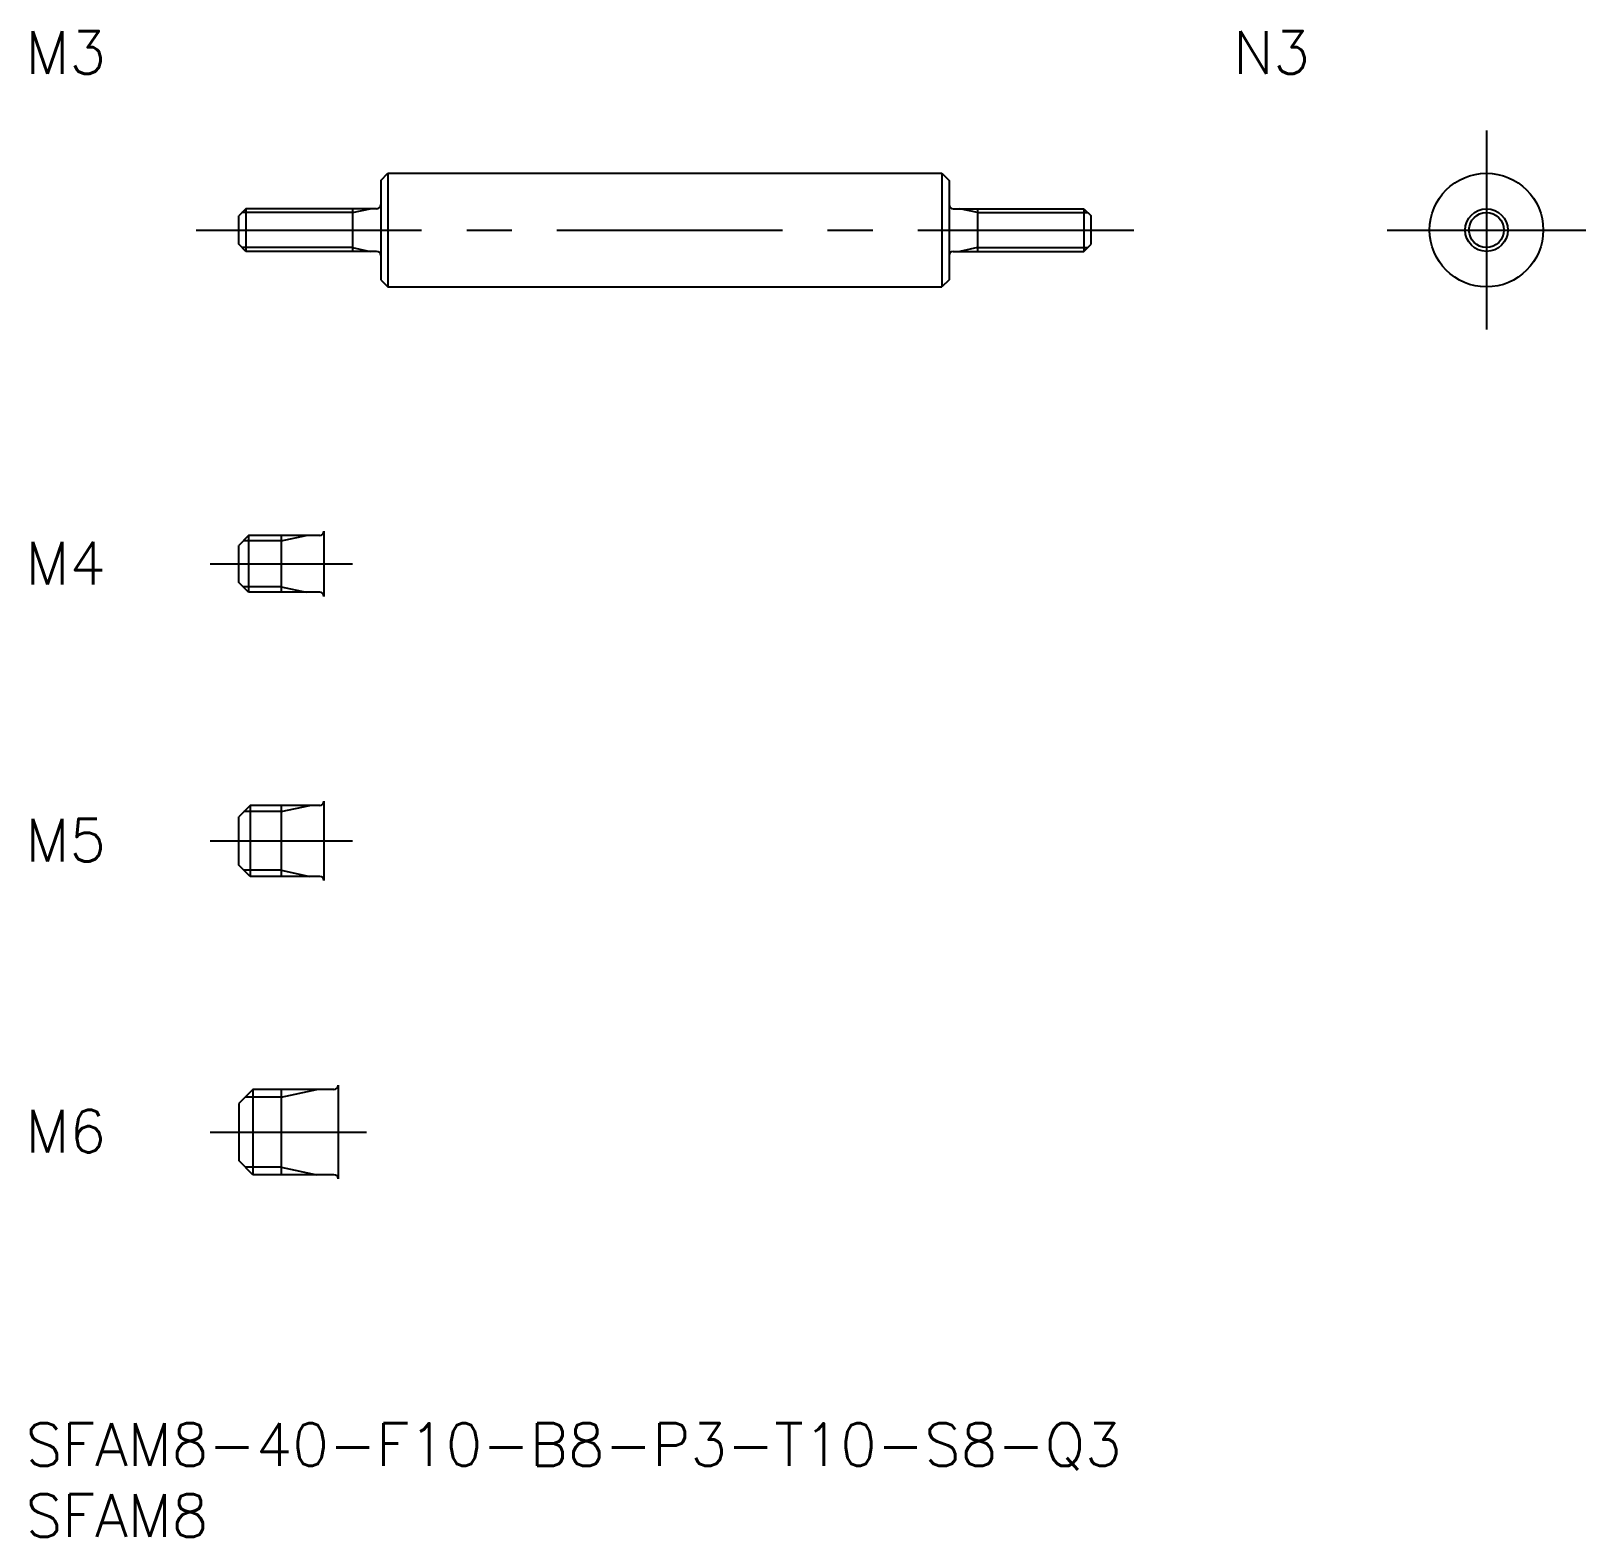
# Model space of a CAD drawing. Extents: x 0 to 110, y -8 to 98.
import ezdxf

# ---------------------------------------------------------------- set-up
doc = ezdxf.new("R2010")
doc.units = 0
doc.header["$LTSCALE"] = 0.5
doc.linetypes.add('CENTER', pattern=[50.8, 31.75, -6.35, 6.35, -6.35])
for name, color, linetype in [('MSM_CENTER', 1, 'CENTER'), ('MSM_CONTINUOUS', 7, 'CONTINUOUS'), ('MSM_NARROW', 5, 'CONTINUOUS'), ('MSM_PART_NUMBER', 7, 'CONTINUOUS')]:
    doc.layers.add(name, color=color, linetype=linetype)
doc.styles.get("Standard").update_dxf_attribs({"font": 'txt.shx', "height": 1, "bigfont": 'bigfont.shx'})

# ---------------------------------------------------------------- blocks, each defined once
blk = doc.blocks.new('*U12')
at = {"layer": 'MSM_PART_NUMBER'}
blk.add_text('SFAM8-40-F10-B8-P3-T10-S8-Q3', height=3, dxfattribs=at).set_placement((0, -3))
blk = doc.blocks.new('*U13')
at = {"layer": 'MSM_PART_NUMBER'}
blk.add_text('SFAM8', height=3, dxfattribs=at).set_placement((0, -8))
blk = doc.blocks.new('*U14')
at = {"layer": 'MSM_PART_NUMBER'}
blk.add_text('M6', height=3, dxfattribs=at).set_placement((0, 19.06))
blk = doc.blocks.new('*U15')
at = {"layer": 'MSM_PART_NUMBER'}
blk.add_text('M5', height=3, dxfattribs=at).set_placement((0, 39.56))
blk = doc.blocks.new('*U16')
at = {"layer": 'MSM_PART_NUMBER'}
blk.add_text('M4', height=3, dxfattribs=at).set_placement((0, 59.06))
blk = doc.blocks.new('*U17')
at = {"layer": 'MSM_PART_NUMBER'}
blk.add_text('M3', height=3, dxfattribs=at).set_placement((0, 95.01))
blk = doc.blocks.new('*U18')
at = {"layer": 'MSM_PART_NUMBER'}
blk.add_text('N3', height=3, rotation=360, dxfattribs=at).set_placement((85, 95.01))

msp = doc.modelspace()

# ---------------------------------------------------------------- linework, layer by layer
at = {"layer": 'MSM_CENTER'}
for p, q in [((102.83, 91), (102.83, 77)), ((12, 84), (78, 84)), ((95.83, 84), (109.83, 84)), ((13, 60.5), (23, 60.5)), ((13, 41), (23, 41)), ((13, 20.5), (24, 20.5))]:
    msp.add_line(p, q, dxfattribs=at)
at = {"layer": 'MSM_CONTINUOUS'}
for p, q in [((25, 87.5), (25.5, 88)), ((25.5, 88), (64.5, 88)), ((25.5, 88), (25.5, 80)), ((64.5, 88), (64.5, 80)), ((64.5, 88), (65, 87.5)), ((25, 87.5), (25, 80.5)), ((65, 87.5), (65, 80.5)), ((15.5, 85.5), (15, 85)), ((24.7, 85.5), (15.5, 85.5)), ((15.5, 85.5), (15.5, 82.5)), ((23, 85.5), (23, 82.5)), ((65.3, 85.5), (74.5, 85.5)), ((67, 85.5), (67, 82.5)), ((74.5, 85.5), (75, 85)), ((74.5, 85.5), (74.5, 82.5)), ((15, 83), (15, 85)), ((75, 83), (75, 85)), ((15.5, 82.5), (15, 83)), ((24.7, 82.5), (15.5, 82.5)), ((65.3, 82.5), (74.5, 82.5)), ((74.5, 82.5), (75, 83)), ((25, 80.5), (25.5, 80)), ((25.5, 80), (64.5, 80)), ((65, 80.5), (64.5, 80)), ((15.7, 62.5), (15, 61.8)), ((20.7, 62.5), (15.7, 62.5)), ((15.7, 62.5), (15.7, 58.5)), ((18, 62.5), (18, 58.5)), ((21, 62.8), (21, 58.2)), ((15, 59.2), (15, 61.8)), ((15.7, 58.5), (15, 59.2)), ((20.7, 58.5), (15.7, 58.5)), ((21, 43.8), (21, 38.2)), ((15.8, 43.5), (15, 42.7)), ((15, 39.3), (15, 42.7)), ((20.7, 43.5), (15.8, 43.5)), ((15.8, 43.5), (15.8, 38.5)), ((18, 43.5), (18, 38.5)), ((15.8, 38.5), (15, 39.3)), ((20.7, 38.5), (15.8, 38.5)), ((16, 23.5), (15, 22.5)), ((21.7, 23.5), (16, 23.5)), ((16, 23.5), (16, 17.5)), ((18, 23.5), (18, 17.5)), ((22, 23.8), (22, 17.2)), ((15, 22.5), (15, 18.5)), ((16, 17.5), (15, 18.5)), ((21.7, 17.5), (16, 17.5))]:
    msp.add_line(p, q, dxfattribs=at)
for radius in [4, 1.5]:
    msp.add_circle((102.83, 84), radius, dxfattribs=at)
for centre, start, end in [((24.7, 85.8), 270, 0), ((65.3, 85.8), 180, 270), ((24.7, 82.2), 0, 90), ((65.3, 82.2), 90, 180), ((20.7, 62.8), 270, 0), ((20.7, 58.2), 0, 90), ((20.7, 43.8), 270, 0), ((20.7, 38.2), 0, 90), ((21.7, 23.8), 270, 0), ((21.7, 17.2), 0, 90)]:
    msp.add_arc(centre, 0.3, start, end, dxfattribs=at)
at = {"layer": 'MSM_NARROW'}
for p, q in [((23, 85.23), (24.25, 85.5)), ((67, 85.23), (65.75, 85.5)), ((23, 85.23), (15.23, 85.23)), ((67, 85.23), (74.77, 85.23)), ((23, 82.77), (15.23, 82.77)), ((23, 82.77), (24.25, 82.5)), ((67, 82.77), (65.75, 82.5)), ((67, 82.77), (74.77, 82.77)), ((18, 62.12), (19.75, 62.5)), ((18, 62.12), (15.32, 62.12)), ((18, 58.88), (15.32, 58.88)), ((18, 58.88), (19.75, 58.5)), ((18, 43.07), (15.37, 43.07)), ((18, 43.07), (20, 43.5)), ((18, 38.93), (15.37, 38.93)), ((18, 38.93), (20, 38.5)), ((18, 22.96), (20.5, 23.5)), ((18, 22.96), (15.46, 22.96)), ((18, 18.04), (15.46, 18.04)), ((18, 18.04), (20.5, 17.5))]:
    msp.add_line(p, q, dxfattribs=at)
msp.add_circle((102.83, 84), 1.23, dxfattribs=at)

# ---------------------------------------------------------------- block references
at = {"layer": 'MSM_CONTINUOUS'}
for name in ['*U17', '*U18', '*U16', '*U15', '*U14', '*U12', '*U13']:
    msp.add_blockref(name, (0, 0), dxfattribs=at)

doc.saveas('drawing.dxf')
